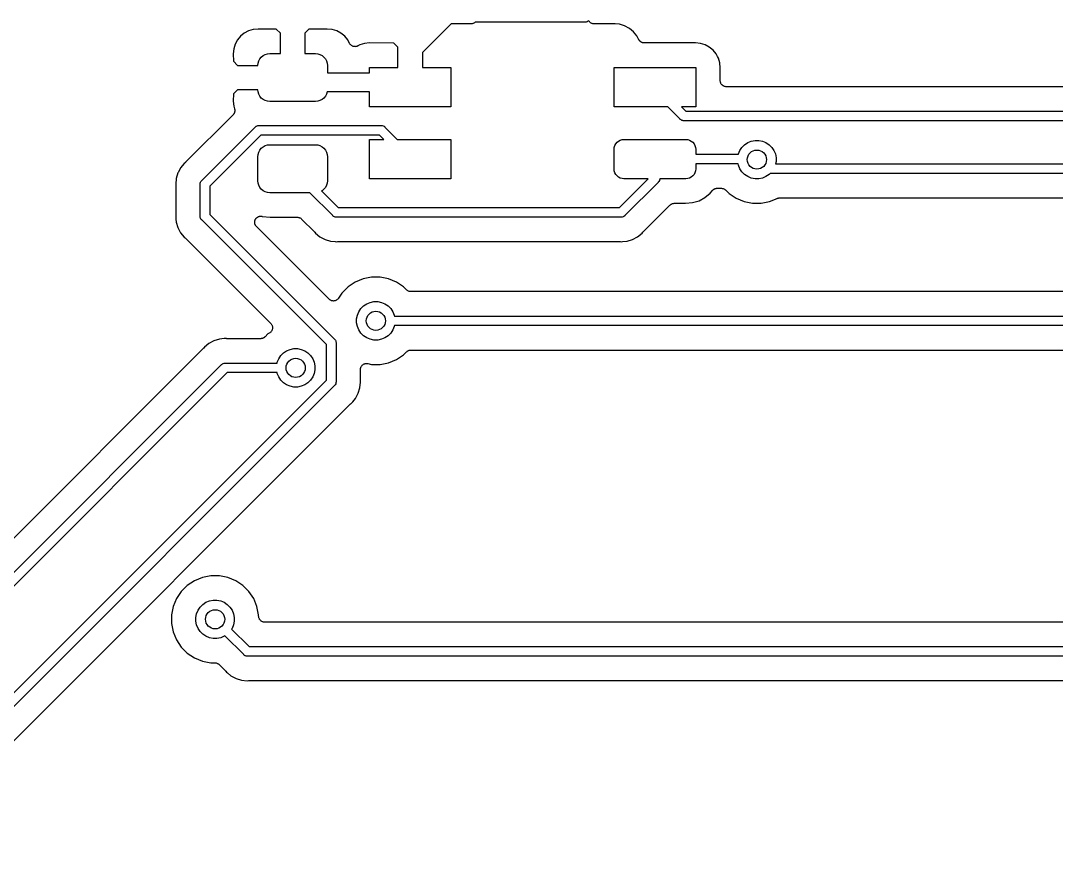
# Model space of a CAD drawing. Extents: x 2.15 to 10.02, y -5.18 to -1.32.
# Drawn here: x 6.772 to 7.622, y -3.642 to -2.942 of the extents above; entities that cross this region are included whole.
import ezdxf

# ---------------------------------------------------------------- set-up
doc = ezdxf.new("R2010")
doc.units = 0
doc.header["$MEASUREMENT"] = 0
doc.layers.add('BLACK', color=7, linetype='CONTINUOUS')

msp = doc.modelspace()

# ---------------------------------------------------------------- linework, layer by layer
at = {"layer": 'BLACK', "linetype": 'CONTINUOUS'}
for p, q in [((7.12547, -2.94447), (7.10193, -2.96801)), ((7.12625, -2.94454), (7.12547, -2.94447)), ((7.12646, -2.94454), (7.12625, -2.94454)), ((7.12667, -2.94457), (7.12646, -2.94454)), ((7.12674, -2.94457), (7.12667, -2.94457)), ((7.14184, -2.94457), (7.12674, -2.94457)), ((7.14232, -2.94452), (7.14184, -2.94457)), ((7.1428, -2.94447), (7.14232, -2.94452)), ((7.14281, -2.94447), (7.1428, -2.94447)), ((7.14328, -2.94433), (7.14281, -2.94447)), ((7.14281, -2.94447), (7.14281, -2.94447)), ((7.14374, -2.94419), (7.14328, -2.94433)), ((7.14375, -2.94419), (7.14374, -2.94419)), ((7.14374, -2.94419), (7.14374, -2.94419)), ((7.14418, -2.94396), (7.14375, -2.94419)), ((7.1446, -2.94374), (7.14418, -2.94396)), ((7.14461, -2.94373), (7.1446, -2.94373)), ((7.1446, -2.94373), (7.1446, -2.94374)), ((7.14499, -2.94342), (7.14461, -2.94373)), ((7.14536, -2.94312), (7.14499, -2.94342)), ((7.1454, -2.94307), (7.14536, -2.94311)), ((7.14536, -2.94311), (7.14536, -2.94312)), ((7.14536, -2.94312), (7.14536, -2.94312)), ((7.23548, -2.94307), (7.1454, -2.94307)), ((7.23567, -2.94309), (7.23548, -2.94307)), ((7.23586, -2.94307), (7.23567, -2.94309)), ((7.23587, -2.94307), (7.23586, -2.94307)), ((7.23644, -2.94301), (7.23587, -2.94307)), ((7.23719, -2.94278), (7.23644, -2.94301)), ((7.23787, -2.94242), (7.23719, -2.94278)), ((7.23844, -2.94195), (7.23787, -2.94242)), ((7.23862, -2.9423), (7.23844, -2.94195)), ((7.23862, -2.94231), (7.23862, -2.9423)), ((7.23863, -2.94232), (7.23862, -2.94231)), ((7.23893, -2.94269), (7.23863, -2.94232)), ((7.23923, -2.94307), (7.23893, -2.94269)), ((7.23924, -2.94307), (7.23923, -2.94307)), ((7.2396, -2.94338), (7.23924, -2.94307)), ((7.23924, -2.94307), (7.23924, -2.94307)), ((7.23998, -2.94369), (7.2396, -2.94338)), ((7.23998, -2.9437), (7.23998, -2.94369)), ((7.23999, -2.9437), (7.23998, -2.9437)), ((7.24041, -2.94393), (7.23999, -2.9437)), ((7.24083, -2.94416), (7.24041, -2.94393)), ((7.24084, -2.94416), (7.24083, -2.94416)), ((7.24085, -2.94417), (7.24084, -2.94416)), ((7.2413, -2.94431), (7.24085, -2.94417)), ((7.24176, -2.94446), (7.2413, -2.94431)), ((7.24177, -2.94446), (7.24176, -2.94446)), ((7.24178, -2.94446), (7.24177, -2.94446)), ((7.24225, -2.94451), (7.24178, -2.94446)), ((7.24273, -2.94457), (7.24225, -2.94451)), ((7.24275, -2.94457), (7.24273, -2.94457)), ((7.2428, -2.94457), (7.24275, -2.94457)), ((7.24275, -2.94457), (7.24275, -2.94457)), ((7.24275, -2.94457), (7.24275, -2.94457)), ((7.25791, -2.94457), (7.2428, -2.94457)), ((7.25812, -2.94455), (7.25791, -2.94457)), ((7.25833, -2.94455), (7.25812, -2.94455)), ((7.2584, -2.94454), (7.25833, -2.94455)), ((7.25925, -2.94446), (7.2584, -2.94454)), ((7.26011, -2.94454), (7.25925, -2.94446)), ((7.26364, -2.94489), (7.26011, -2.94454)), ((7.26785, -2.94617), (7.26364, -2.94489)), ((7.27174, -2.94825), (7.26785, -2.94617)), ((6.95272, -2.95469), (6.95022, -2.95773)), ((6.95576, -2.95219), (6.95272, -2.95469)), ((6.95924, -2.95033), (6.95576, -2.95219)), ((6.96301, -2.94919), (6.95924, -2.95033)), ((6.96716, -2.94878), (6.96301, -2.94919)), ((6.98214, -2.94888), (6.96716, -2.94878)), ((6.98547, -2.95222), (6.98214, -2.94888)), ((6.98547, -2.9689), (6.98547, -2.95222)), ((7.00881, -2.94888), (7.00547, -2.95222)), ((7.00547, -2.95222), (7.00547, -2.9689)), ((7.02379, -2.94878), (7.00881, -2.94888)), ((7.02794, -2.94919), (7.02379, -2.94878)), ((7.03171, -2.95033), (7.02794, -2.94919)), ((7.03518, -2.95219), (7.03171, -2.95033)), ((7.03823, -2.95469), (7.03518, -2.95219)), ((7.04073, -2.95773), (7.03823, -2.95469)), ((7.27514, -2.95104), (7.27174, -2.94825)), ((7.27794, -2.95445), (7.27514, -2.95104)), ((7.2796, -2.95755), (7.27794, -2.95445)), ((6.94836, -2.96121), (6.94722, -2.96498)), ((6.95022, -2.95773), (6.94836, -2.96121)), ((7.04227, -2.96062), (7.04073, -2.95773)), ((7.04253, -2.96102), (7.04227, -2.96062)), ((7.04279, -2.96141), (7.04253, -2.96102)), ((7.0428, -2.96142), (7.04279, -2.96141)), ((7.04281, -2.96144), (7.0428, -2.96142)), ((7.04314, -2.96177), (7.04281, -2.96144)), ((7.04347, -2.9621), (7.04314, -2.96177)), ((7.04349, -2.96211), (7.04347, -2.9621)), ((7.0435, -2.96213), (7.04349, -2.96211)), ((7.04389, -2.96239), (7.0435, -2.96213)), ((7.04428, -2.96265), (7.04389, -2.96239)), ((7.0443, -2.96266), (7.04428, -2.96265)), ((7.04431, -2.96267), (7.0443, -2.96266)), ((7.04475, -2.96285), (7.04431, -2.96267)), ((7.04518, -2.96304), (7.04475, -2.96285)), ((7.0452, -2.96304), (7.04518, -2.96304)), ((7.04521, -2.96305), (7.0452, -2.96304)), ((7.04567, -2.96314), (7.04521, -2.96305)), ((7.04613, -2.96324), (7.04567, -2.96314)), ((7.04615, -2.96324), (7.04613, -2.96324)), ((7.04617, -2.96324), (7.04615, -2.96324)), ((7.04664, -2.96324), (7.04617, -2.96324)), ((7.04711, -2.96325), (7.04664, -2.96324)), ((7.04713, -2.96324), (7.04711, -2.96325)), ((7.04714, -2.96324), (7.04713, -2.96324)), ((7.04761, -2.96316), (7.04714, -2.96324)), ((7.04807, -2.96307), (7.04761, -2.96316)), ((7.04809, -2.96306), (7.04807, -2.96307)), ((7.0481, -2.96306), (7.04809, -2.96306)), ((7.04854, -2.96288), (7.0481, -2.96306)), ((7.04898, -2.96271), (7.04854, -2.96288)), ((7.04901, -2.96269), (7.04898, -2.96271)), ((7.04904, -2.96268), (7.04901, -2.96269)), ((7.04901, -2.96269), (7.04901, -2.96269)), ((7.04901, -2.96269), (7.04901, -2.96269)), ((7.05077, -2.96175), (7.04904, -2.96268)), ((7.05454, -2.9606), (7.05077, -2.96175)), ((7.0587, -2.9602), (7.05454, -2.9606)), ((7.0786, -2.9603), (7.0587, -2.9602)), ((7.08193, -2.96364), (7.0786, -2.9603)), ((7.08193, -2.98031), (7.08193, -2.96364)), ((7.27972, -2.95774), (7.2796, -2.95755)), ((7.27982, -2.95793), (7.27972, -2.95774)), ((7.27999, -2.95814), (7.27982, -2.95793)), ((7.28014, -2.95836), (7.27999, -2.95814)), ((7.28029, -2.95852), (7.28014, -2.95836)), ((7.28043, -2.95869), (7.28029, -2.95852)), ((7.28064, -2.95886), (7.28043, -2.95869)), ((7.28083, -2.95905), (7.28064, -2.95886)), ((7.28101, -2.95918), (7.28083, -2.95905)), ((7.28118, -2.95932), (7.28101, -2.95918)), ((7.28141, -2.95945), (7.28118, -2.95932)), ((7.28164, -2.9596), (7.28141, -2.95945)), ((7.28184, -2.95968), (7.28164, -2.9596)), ((7.28204, -2.95979), (7.28184, -2.95968)), ((7.28229, -2.95987), (7.28204, -2.95979)), ((7.28254, -2.95997), (7.28229, -2.95987)), ((7.28275, -2.96002), (7.28254, -2.95997)), ((7.28297, -2.96008), (7.28275, -2.96002)), ((7.28323, -2.96011), (7.28297, -2.96008)), ((7.28349, -2.96017), (7.28323, -2.96011)), ((7.28371, -2.96017), (7.28349, -2.96017)), ((7.28394, -2.96019), (7.28371, -2.96017)), ((7.28401, -2.96019), (7.28394, -2.96019)), ((7.32594, -2.96019), (7.28401, -2.96019)), ((7.3301, -2.9606), (7.32594, -2.96019)), ((7.33387, -2.96175), (7.3301, -2.9606)), ((7.33735, -2.96361), (7.33387, -2.96175)), ((7.34039, -2.9661), (7.33735, -2.96361)), ((6.94722, -2.96498), (6.94681, -2.96911)), ((6.94681, -2.96911), (6.9469, -2.97523)), ((6.96768, -2.97497), (6.96859, -2.97327)), ((6.96859, -2.97327), (6.96981, -2.97178)), ((6.96981, -2.97178), (6.9713, -2.97056)), ((6.9713, -2.97056), (6.97301, -2.96965)), ((6.97301, -2.96965), (6.97485, -2.96909)), ((6.97485, -2.96909), (6.97677, -2.9689)), ((6.97677, -2.9689), (6.98547, -2.9689)), ((7.00547, -2.9689), (7.01417, -2.9689)), ((7.01417, -2.9689), (7.01609, -2.96909)), ((7.01609, -2.96909), (7.01794, -2.96965)), ((7.01794, -2.96965), (7.01964, -2.97056)), ((7.01964, -2.97056), (7.02113, -2.97178)), ((7.02113, -2.97178), (7.02236, -2.97327)), ((7.02236, -2.97327), (7.02327, -2.97497)), ((7.10193, -2.96801), (7.10193, -2.98031)), ((7.34289, -2.96915), (7.34039, -2.9661)), ((7.34402, -2.97125), (7.34289, -2.96915)), ((7.34475, -2.97262), (7.34402, -2.97125)), ((7.34402, -2.97125), (7.34402, -2.97125)), ((7.34589, -2.97639), (7.34475, -2.97262)), ((6.9469, -2.97523), (6.95025, -2.97858)), ((6.95025, -2.97858), (6.96694, -2.97858)), ((6.96694, -2.97858), (6.96712, -2.97682)), ((6.96712, -2.97682), (6.96768, -2.97497)), ((7.02327, -2.97497), (7.02383, -2.97682)), ((7.02383, -2.97682), (7.02402, -2.97874)), ((7.02402, -2.97874), (7.02402, -2.98465)), ((7.05846, -2.98465), (7.05846, -2.98031)), ((7.05846, -2.98031), (7.08193, -2.98031)), ((7.10193, -2.98031), (7.12539, -2.98031)), ((7.12539, -2.98031), (7.12539, -3.0126)), ((7.25925, -3.0126), (7.25925, -2.98031)), ((7.25925, -2.98031), (7.32618, -2.98031)), ((7.32618, -2.98031), (7.32618, -3.0126)), ((7.3463, -2.98056), (7.34589, -2.97639)), ((7.3463, -2.99114), (7.3463, -2.98056)), ((7.02402, -2.98465), (7.05846, -2.98465)), ((6.95025, -2.99858), (6.9469, -3.00193)), ((6.96694, -2.99858), (6.95025, -2.99858)), ((6.96712, -3.00035), (6.96694, -2.99858)), ((7.34635, -2.99161), (7.3463, -2.99114)), ((7.34639, -2.99208), (7.34635, -2.99161)), ((7.3464, -2.9921), (7.34639, -2.99208)), ((7.3464, -2.99211), (7.3464, -2.9921)), ((7.34653, -2.99256), (7.3464, -2.99211)), ((7.34667, -2.99302), (7.34653, -2.99256)), ((7.34667, -2.99303), (7.34667, -2.99302)), ((7.34668, -2.99305), (7.34667, -2.99303)), ((7.3469, -2.99346), (7.34668, -2.99305)), ((7.34712, -2.99388), (7.3469, -2.99346)), ((7.34713, -2.99389), (7.34712, -2.99388)), ((7.34714, -2.99391), (7.34713, -2.99389)), ((7.34743, -2.99427), (7.34714, -2.99391)), ((7.34773, -2.99464), (7.34743, -2.99427)), ((7.34774, -2.99465), (7.34773, -2.99464)), ((7.34775, -2.99467), (7.34774, -2.99465)), ((7.34812, -2.99497), (7.34775, -2.99467)), ((7.34848, -2.99527), (7.34812, -2.99497)), ((7.34849, -2.99528), (7.34848, -2.99527)), ((7.34851, -2.99529), (7.34849, -2.99528)), ((7.34892, -2.99551), (7.34851, -2.99529)), ((7.34933, -2.99574), (7.34892, -2.99551)), ((7.34935, -2.99574), (7.34933, -2.99574)), ((7.34936, -2.99575), (7.34935, -2.99574)), ((7.34981, -2.99589), (7.34936, -2.99575)), ((7.35026, -2.99603), (7.34981, -2.99589)), ((7.35028, -2.99603), (7.35026, -2.99603)), ((7.3503, -2.99604), (7.35028, -2.99603)), ((7.35076, -2.99609), (7.3503, -2.99604)), ((7.35123, -2.99614), (7.35076, -2.99609)), ((7.35127, -2.99614), (7.35123, -2.99614)), ((7.3513, -2.99614), (7.35127, -2.99614)), ((7.35127, -2.99614), (7.35127, -2.99614)), ((7.35127, -2.99614), (7.35127, -2.99614)), ((8.10079, -2.99614), (7.3513, -2.99614)), ((6.9469, -3.00193), (6.94681, -3.00806)), ((6.96768, -3.00219), (6.96712, -3.00035)), ((6.96859, -3.00389), (6.96768, -3.00219)), ((6.96981, -3.00538), (6.96859, -3.00389)), ((6.9713, -3.00661), (6.96981, -3.00538)), ((6.97301, -3.00752), (6.9713, -3.00661)), ((7.01964, -3.00661), (7.01794, -3.00752)), ((7.02113, -3.00538), (7.01964, -3.00661)), ((7.02236, -3.00389), (7.02113, -3.00538)), ((7.02327, -3.00219), (7.02236, -3.00389)), ((7.02381, -3.00039), (7.02327, -3.00219)), ((7.05846, -3.00039), (7.02381, -3.00039)), ((7.05846, -3.0126), (7.05846, -3.00039)), ((6.94681, -3.00806), (6.94722, -3.01219)), ((6.94722, -3.01219), (6.94785, -3.01426)), ((6.94785, -3.01426), (6.94787, -3.01432)), ((6.94787, -3.01432), (6.94791, -3.01454)), ((6.94791, -3.01454), (6.94797, -3.01475)), ((6.94797, -3.01475), (6.94799, -3.01502)), ((6.94799, -3.01502), (6.94804, -3.01528)), ((6.94806, -3.01572), (6.94803, -3.01599)), ((6.94804, -3.01528), (6.94804, -3.0155)), ((6.94804, -3.0155), (6.94806, -3.01572)), ((6.97485, -3.00808), (6.97301, -3.00752)), ((6.97677, -3.00827), (6.97485, -3.00808)), ((7.01417, -3.00827), (6.97677, -3.00827)), ((7.01609, -3.00808), (7.01417, -3.00827)), ((7.01794, -3.00752), (7.01609, -3.00808)), ((7.12539, -3.0126), (7.05846, -3.0126)), ((7.30329, -3.0126), (7.25925, -3.0126)), ((7.31342, -3.02273), (7.30329, -3.0126)), ((7.32618, -3.0126), (7.31443, -3.0126)), ((7.31443, -3.0126), (7.31797, -3.01614)), ((6.9466, -3.01924), (6.9077, -3.05814)), ((6.94674, -3.01907), (6.9466, -3.01924)), ((6.9469, -3.01892), (6.94674, -3.01907)), ((6.94705, -3.0187), (6.9469, -3.01892)), ((6.94722, -3.01849), (6.94705, -3.0187)), ((6.94732, -3.01829), (6.94722, -3.01849)), ((6.94745, -3.01811), (6.94732, -3.01829)), ((6.94755, -3.01786), (6.94745, -3.01811)), ((6.94768, -3.01763), (6.94755, -3.01786)), ((6.94774, -3.01742), (6.94768, -3.01763)), ((6.94783, -3.01721), (6.94774, -3.01742)), ((6.94788, -3.01695), (6.94783, -3.01721)), ((6.94796, -3.0167), (6.94788, -3.01695)), ((6.94798, -3.01648), (6.94796, -3.0167)), ((6.94803, -3.01626), (6.94798, -3.01648)), ((6.94803, -3.01599), (6.94803, -3.01626)), ((7.31354, -3.02288), (7.31342, -3.02273)), ((7.31414, -3.02337), (7.31354, -3.02288)), ((7.31483, -3.02373), (7.31414, -3.02337)), ((7.31522, -3.02385), (7.31483, -3.02373)), ((7.31557, -3.02396), (7.31522, -3.02385)), ((7.31571, -3.02397), (7.31557, -3.02396)), ((7.31615, -3.02402), (7.31571, -3.02397)), ((7.31634, -3.02404), (7.31615, -3.02402)), ((7.31615, -3.02402), (7.31615, -3.02402)), ((7.31653, -3.02402), (7.31634, -3.02404)), ((8.14739, -3.02402), (7.31653, -3.02402)), ((7.31797, -3.01614), (8.14882, -3.01614)), ((6.92098, -3.07315), (6.96488, -3.02924)), ((6.96488, -3.02924), (6.965, -3.02909)), ((6.965, -3.02909), (6.9656, -3.0286)), ((6.9656, -3.0286), (6.96599, -3.02839)), ((6.96599, -3.02839), (6.96629, -3.02823)), ((6.96629, -3.02823), (6.96703, -3.02801)), ((6.96703, -3.02801), (6.9671, -3.028)), ((6.9671, -3.028), (6.96761, -3.02795)), ((6.96761, -3.02795), (6.9678, -3.02793)), ((6.96761, -3.02795), (6.96761, -3.02795)), ((6.9678, -3.02793), (6.96799, -3.02795)), ((6.96799, -3.02795), (7.06811, -3.02795)), ((7.06811, -3.02795), (7.06831, -3.02793)), ((7.06831, -3.02793), (7.0685, -3.02795)), ((7.0685, -3.02795), (7.0685, -3.02795)), ((7.0685, -3.02795), (7.06908, -3.02801)), ((7.06908, -3.02801), (7.06982, -3.02823)), ((7.06982, -3.02823), (7.0705, -3.0286)), ((7.0705, -3.0286), (7.0711, -3.02909)), ((7.0711, -3.02909), (7.07123, -3.02924)), ((7.07123, -3.02924), (7.08136, -3.03937)), ((6.96943, -3.03583), (6.92756, -3.0777)), ((7.06668, -3.03583), (6.96943, -3.03583)), ((7.05846, -3.07165), (7.05846, -3.03937)), ((7.05846, -3.03937), (7.07022, -3.03937)), ((7.07022, -3.03937), (7.06668, -3.03583)), ((7.08136, -3.03937), (7.12539, -3.03937)), ((7.12539, -3.03937), (7.12539, -3.07165)), ((7.26162, -3.04173), (7.26284, -3.04073)), ((7.26284, -3.04073), (7.26423, -3.03998)), ((7.26423, -3.03998), (7.26575, -3.03953)), ((7.26575, -3.03953), (7.26732, -3.03937)), ((7.26732, -3.03937), (7.31811, -3.03937)), ((7.31811, -3.03937), (7.31968, -3.03953)), ((7.31968, -3.03953), (7.3212, -3.03998)), ((7.3212, -3.03998), (7.32259, -3.04073)), ((7.32259, -3.04073), (7.32382, -3.04173)), ((7.36892, -3.04195), (7.37178, -3.04076)), ((7.37178, -3.04076), (7.37483, -3.04016)), ((7.37483, -3.04016), (7.37793, -3.04016)), ((7.37793, -3.04016), (7.38097, -3.04076)), ((7.38097, -3.04076), (7.38384, -3.04195)), ((6.96712, -3.05162), (6.96768, -3.04978)), ((6.96768, -3.04978), (6.96859, -3.04808)), ((6.96859, -3.04808), (6.96981, -3.04658)), ((6.96981, -3.04658), (6.9713, -3.04536)), ((6.9713, -3.04536), (6.97301, -3.04445)), ((6.97301, -3.04445), (6.97485, -3.04389)), ((6.97485, -3.04389), (6.97677, -3.0437)), ((6.97677, -3.0437), (7.01417, -3.0437)), ((7.01417, -3.0437), (7.01609, -3.04389)), ((7.01609, -3.04389), (7.01794, -3.04445)), ((7.01794, -3.04445), (7.01964, -3.04536)), ((7.01964, -3.04536), (7.02113, -3.04658)), ((7.02113, -3.04658), (7.02236, -3.04808)), ((7.02236, -3.04808), (7.02327, -3.04978)), ((7.02327, -3.04978), (7.02383, -3.05162)), ((7.25925, -3.04744), (7.25941, -3.04587)), ((7.25925, -3.06358), (7.25925, -3.04744)), ((7.25941, -3.04587), (7.25987, -3.04435)), ((7.25987, -3.04435), (7.26061, -3.04296)), ((7.26061, -3.04296), (7.26162, -3.04173)), ((7.32382, -3.04173), (7.32482, -3.04296)), ((7.32482, -3.04296), (7.32557, -3.04435)), ((7.32557, -3.04435), (7.32603, -3.04587)), ((7.32603, -3.04587), (7.32618, -3.04744)), ((7.32618, -3.04744), (7.32618, -3.05157)), ((7.36124, -3.05131), (7.36242, -3.04845)), ((7.36242, -3.04845), (7.36415, -3.04587)), ((7.36415, -3.04587), (7.36634, -3.04367)), ((7.36634, -3.04367), (7.36892, -3.04195)), ((7.38384, -3.04195), (7.38642, -3.04367)), ((7.38642, -3.04367), (7.38861, -3.04587)), ((7.38861, -3.04587), (7.39033, -3.04845)), ((7.39033, -3.04845), (7.39152, -3.05131)), ((6.90749, -3.05832), (6.90734, -3.05847)), ((6.90765, -3.05819), (6.90749, -3.05832)), ((6.9077, -3.05814), (6.90765, -3.05819)), ((6.96693, -3.05354), (6.96712, -3.05162)), ((6.96693, -3.07323), (6.96693, -3.05354)), ((7.02383, -3.05162), (7.02402, -3.05354)), ((7.02402, -3.05354), (7.02402, -3.07323)), ((7.32618, -3.05157), (7.36118, -3.05157)), ((7.36118, -3.05157), (7.36124, -3.05131)), ((7.39152, -3.05131), (7.39213, -3.05435)), ((7.39213, -3.05746), (7.39173, -3.05945)), ((7.39213, -3.05435), (7.39213, -3.05746)), ((6.90181, -3.0661), (6.9014, -3.06686)), ((6.90362, -3.06271), (6.90181, -3.0661)), ((6.90181, -3.0661), (6.90181, -3.0661)), ((6.90661, -3.05906), (6.90362, -3.06271)), ((6.90734, -3.05847), (6.90661, -3.05906)), ((7.25941, -3.06516), (7.25925, -3.06358)), ((7.25987, -3.06667), (7.25941, -3.06516)), ((7.26061, -3.06807), (7.25987, -3.06667)), ((7.32557, -3.06667), (7.32482, -3.06807)), ((7.32603, -3.06516), (7.32557, -3.06667)), ((7.32618, -3.06358), (7.32603, -3.06516)), ((7.36103, -3.05945), (7.32618, -3.05945)), ((7.32618, -3.05945), (7.32618, -3.06358)), ((7.36124, -3.0605), (7.36103, -3.05945)), ((7.36242, -3.06337), (7.36124, -3.0605)), ((7.36415, -3.06594), (7.36242, -3.06337)), ((7.36634, -3.06814), (7.36415, -3.06594)), ((7.39173, -3.05945), (8.10079, -3.05945)), ((6.90003, -3.07138), (6.89957, -3.07607)), ((6.9014, -3.06686), (6.90003, -3.07138)), ((6.91967, -3.07607), (6.91974, -3.0753)), ((6.91974, -3.0753), (6.91997, -3.07456)), ((6.91997, -3.07456), (6.92033, -3.07387)), ((6.92033, -3.07387), (6.92056, -3.0736)), ((6.92056, -3.0736), (6.92083, -3.07327)), ((6.92083, -3.07327), (6.92098, -3.07315)), ((6.96712, -3.07515), (6.96693, -3.07323)), ((6.96768, -3.07699), (6.96712, -3.07515)), ((7.02383, -3.07515), (7.02327, -3.07699)), ((7.02402, -3.07323), (7.02383, -3.07515)), ((7.12539, -3.07165), (7.05846, -3.07165)), ((7.26162, -3.06929), (7.26061, -3.06807)), ((7.26284, -3.07029), (7.26162, -3.06929)), ((7.26423, -3.07104), (7.26284, -3.07029)), ((7.26353, -3.09528), (7.28715, -3.07165)), ((7.26575, -3.0715), (7.26423, -3.07104)), ((7.26732, -3.07165), (7.26575, -3.0715)), ((7.28715, -3.07165), (7.26732, -3.07165)), ((7.29536, -3.07457), (7.26808, -3.10186)), ((7.29551, -3.07445), (7.29536, -3.07457)), ((7.29601, -3.07385), (7.29551, -3.07445)), ((7.29637, -3.07317), (7.29601, -3.07385)), ((7.29642, -3.073), (7.29637, -3.07317)), ((7.2966, -3.07243), (7.29642, -3.073)), ((7.29663, -3.07211), (7.2966, -3.07243)), ((7.29665, -3.07185), (7.29663, -3.07211)), ((7.29667, -3.07165), (7.29665, -3.07185)), ((7.29665, -3.07185), (7.29665, -3.07185)), ((7.31811, -3.07165), (7.29667, -3.07165)), ((7.31968, -3.0715), (7.31811, -3.07165)), ((7.3212, -3.07104), (7.31968, -3.0715)), ((7.32259, -3.07029), (7.3212, -3.07104)), ((7.32382, -3.06929), (7.32259, -3.07029)), ((7.32482, -3.06807), (7.32382, -3.06929)), ((7.36892, -3.06986), (7.36634, -3.06814)), ((7.37178, -3.07105), (7.36892, -3.06986)), ((7.37483, -3.07165), (7.37178, -3.07105)), ((7.37793, -3.07165), (7.37483, -3.07165)), ((7.38097, -3.07105), (7.37793, -3.07165)), ((7.38384, -3.06986), (7.38097, -3.07105)), ((7.38642, -3.06814), (7.38384, -3.06986)), ((7.38723, -3.06732), (7.38642, -3.06814)), ((8.10079, -3.06732), (7.38723, -3.06732)), ((6.89957, -3.07607), (6.89966, -3.077)), ((6.89966, -3.077), (6.89967, -3.07707)), ((6.89967, -3.07707), (6.89966, -3.07728)), ((6.89966, -3.07728), (6.89969, -3.07749)), ((6.89969, -3.07749), (6.89969, -3.1011)), ((6.91969, -3.07626), (6.91967, -3.07607)), ((6.91969, -3.10233), (6.91969, -3.07626)), ((6.92756, -3.0777), (6.92756, -3.10089)), ((6.96859, -3.0787), (6.96768, -3.07699)), ((6.96981, -3.08019), (6.96859, -3.0787)), ((6.9713, -3.08141), (6.96981, -3.08019)), ((6.97301, -3.08232), (6.9713, -3.08141)), ((6.97485, -3.08288), (6.97301, -3.08232)), ((6.97677, -3.08307), (6.97485, -3.08288)), ((7.00959, -3.08307), (6.97677, -3.08307)), ((7.02838, -3.10186), (7.00959, -3.08307)), ((7.01964, -3.08141), (7.01927, -3.08161)), ((7.01927, -3.08161), (7.03293, -3.09528)), ((7.02113, -3.08019), (7.01964, -3.08141)), ((7.02236, -3.0787), (7.02113, -3.08019)), ((7.02327, -3.07699), (7.02236, -3.0787)), ((7.33376, -3.087), (7.33803, -3.0835)), ((7.33803, -3.0835), (7.33985, -3.08128)), ((7.33985, -3.08128), (7.3399, -3.08122)), ((7.3399, -3.08122), (7.34005, -3.08107)), ((7.34005, -3.08107), (7.34019, -3.0809)), ((7.34019, -3.0809), (7.3404, -3.08073)), ((7.3404, -3.08073), (7.3406, -3.08054)), ((7.3406, -3.08054), (7.34078, -3.08042)), ((7.34078, -3.08042), (7.34095, -3.08028)), ((7.34095, -3.08028), (7.34119, -3.08016)), ((7.34119, -3.08016), (7.34141, -3.08001)), ((7.34141, -3.08001), (7.34162, -3.07993)), ((7.34162, -3.07993), (7.34181, -3.07983)), ((7.34181, -3.07983), (7.34207, -3.07975)), ((7.34207, -3.07975), (7.34232, -3.07965)), ((7.34232, -3.07965), (7.34254, -3.07961)), ((7.34254, -3.07961), (7.34275, -3.07954)), ((7.34275, -3.07954), (7.34301, -3.07952)), ((7.34301, -3.07952), (7.34328, -3.07947)), ((7.34328, -3.07947), (7.3435, -3.07947)), ((7.3435, -3.07947), (7.34372, -3.07945)), ((7.34372, -3.07945), (7.34729, -3.07945)), ((7.34729, -3.07945), (7.34731, -3.07945)), ((7.34731, -3.07945), (7.34731, -3.07945)), ((7.34731, -3.07945), (7.34731, -3.07945)), ((7.34731, -3.07945), (7.34736, -3.07945)), ((7.34736, -3.07945), (7.34782, -3.0795)), ((7.34782, -3.0795), (7.34828, -3.07955)), ((7.34828, -3.07955), (7.34831, -3.07956)), ((7.34831, -3.07956), (7.34833, -3.07956)), ((7.34833, -3.07956), (7.34878, -3.0797)), ((7.34878, -3.0797), (7.34922, -3.07983)), ((7.34922, -3.07983), (7.34924, -3.07985)), ((7.34924, -3.07985), (7.34926, -3.07985)), ((7.34926, -3.07985), (7.34967, -3.08008)), ((7.34967, -3.08008), (7.35008, -3.08029)), ((7.35008, -3.08029), (7.3501, -3.08031)), ((7.3501, -3.08031), (7.35012, -3.08032)), ((7.35012, -3.08032), (7.35047, -3.08062)), ((7.35047, -3.08062), (7.35083, -3.08091)), ((7.35083, -3.08091), (7.35359, -3.08367)), ((7.35359, -3.08367), (7.35944, -3.08758)), ((7.30621, -3.09237), (7.30661, -3.09215)), ((7.30661, -3.09215), (7.30664, -3.09214)), ((7.30664, -3.09214), (7.30666, -3.09213)), ((7.30666, -3.09213), (7.30711, -3.092)), ((7.30711, -3.092), (7.30755, -3.09187)), ((7.30755, -3.09187), (7.30757, -3.09187)), ((7.30757, -3.09187), (7.3076, -3.09186)), ((7.3076, -3.09186), (7.30806, -3.09182)), ((7.30806, -3.09182), (7.30852, -3.09177)), ((7.30852, -3.09177), (7.31786, -3.09177)), ((7.31786, -3.09177), (7.32361, -3.09121)), ((7.32361, -3.09121), (7.32889, -3.08961)), ((7.32889, -3.08961), (7.33376, -3.087)), ((7.35944, -3.08758), (7.36595, -3.09028)), ((7.36595, -3.09028), (7.37286, -3.09165)), ((7.37286, -3.09165), (7.3799, -3.09165)), ((7.3799, -3.09165), (7.38681, -3.09028)), ((7.38681, -3.09028), (7.39303, -3.0877)), ((7.39303, -3.0877), (7.39309, -3.08768)), ((7.39303, -3.0877), (7.39303, -3.0877)), ((7.39303, -3.0877), (7.39303, -3.0877)), ((7.39303, -3.0877), (7.39303, -3.0877)), ((7.39309, -3.08768), (7.39353, -3.08755)), ((7.39353, -3.08755), (7.39397, -3.08742)), ((7.39397, -3.08742), (7.394, -3.08742)), ((7.394, -3.08742), (7.39403, -3.08741)), ((7.39403, -3.08741), (7.39449, -3.08737)), ((7.39449, -3.08737), (7.39494, -3.08732)), ((7.39494, -3.08732), (8.08138, -3.08732)), ((7.03293, -3.09528), (7.26353, -3.09528)), ((7.28309, -3.11513), (7.30498, -3.09324)), ((7.30498, -3.09324), (7.30499, -3.09323)), ((7.30499, -3.09323), (7.305, -3.09323)), ((7.305, -3.09323), (7.30503, -3.09319)), ((7.305, -3.09323), (7.305, -3.09323)), ((7.30503, -3.09319), (7.30539, -3.0929)), ((7.30539, -3.0929), (7.30575, -3.09261)), ((7.30575, -3.09261), (7.30577, -3.0926)), ((7.30577, -3.0926), (7.3058, -3.09258)), ((7.3058, -3.09258), (7.30621, -3.09237)), ((6.89966, -3.10159), (6.89957, -3.10252)), ((6.89957, -3.10252), (6.8998, -3.10482)), ((6.89968, -3.10117), (6.89966, -3.10138)), ((6.89966, -3.10138), (6.89966, -3.10159)), ((6.89969, -3.1011), (6.89968, -3.10117)), ((6.8998, -3.10482), (6.8998, -3.10482)), ((6.8998, -3.10482), (6.90003, -3.10721)), ((6.90003, -3.10721), (6.9014, -3.11172)), ((6.91967, -3.10252), (6.91969, -3.10233)), ((6.91969, -3.10271), (6.91967, -3.10252)), ((6.91973, -3.10321), (6.91969, -3.10271)), ((6.91969, -3.10271), (6.91969, -3.10271)), ((6.91974, -3.10329), (6.91973, -3.10321)), ((6.91977, -3.10339), (6.91974, -3.10329)), ((6.91997, -3.10403), (6.91977, -3.10339)), ((6.92033, -3.10472), (6.91997, -3.10403)), ((6.92083, -3.10532), (6.92033, -3.10472)), ((6.92098, -3.10544), (6.92083, -3.10532)), ((7.02323, -3.20769), (6.92098, -3.10544)), ((6.92756, -3.10089), (7.02981, -3.20314)), ((6.96437, -3.10729), (6.9644, -3.10705)), ((6.96439, -3.10754), (6.96437, -3.10729)), ((6.96439, -3.10779), (6.96439, -3.10754)), ((6.96443, -3.10802), (6.96439, -3.10779)), ((6.9644, -3.10681), (6.96445, -3.10657)), ((6.9644, -3.10705), (6.9644, -3.10681)), ((6.96445, -3.10826), (6.96443, -3.10802)), ((6.96445, -3.10657), (6.96447, -3.10632)), ((6.96452, -3.1085), (6.96445, -3.10826)), ((6.96447, -3.10632), (6.96455, -3.10609)), ((6.96457, -3.10875), (6.96452, -3.1085)), ((6.96455, -3.10609), (6.96459, -3.10586)), ((6.96466, -3.10897), (6.96457, -3.10875)), ((6.96459, -3.10586), (6.96469, -3.10563)), ((6.96473, -3.1092), (6.96466, -3.10897)), ((6.96469, -3.10563), (6.96477, -3.10539)), ((6.96484, -3.10942), (6.96473, -3.1092)), ((6.96477, -3.10539), (6.96488, -3.10518)), ((6.96488, -3.10518), (6.96497, -3.10496)), ((6.96497, -3.10496), (6.96511, -3.10475)), ((6.96511, -3.10475), (6.96523, -3.10453)), ((6.96523, -3.10453), (6.96539, -3.10435)), ((6.96539, -3.10435), (6.96552, -3.10415)), ((6.96552, -3.10415), (6.9657, -3.10398)), ((6.9657, -3.10398), (6.96586, -3.10378)), ((6.96586, -3.10378), (6.96604, -3.10363)), ((6.96604, -3.10363), (6.96621, -3.10346)), ((6.96621, -3.10346), (6.96642, -3.10333)), ((6.96642, -3.10333), (6.96662, -3.10317)), ((6.96662, -3.10317), (6.96683, -3.10306)), ((6.96683, -3.10306), (6.96703, -3.10293)), ((6.96703, -3.10293), (6.96726, -3.10283)), ((6.96726, -3.10283), (6.96748, -3.10271)), ((6.96748, -3.10271), (6.96771, -3.10265)), ((6.96771, -3.10265), (6.96793, -3.10256)), ((6.96793, -3.10256), (6.96818, -3.10251)), ((6.96818, -3.10251), (6.96842, -3.10244)), ((6.96842, -3.10244), (6.96865, -3.10241)), ((6.96865, -3.10241), (6.96889, -3.10237)), ((6.96889, -3.10237), (6.96914, -3.10237)), ((6.96914, -3.10237), (6.96939, -3.10234)), ((6.96939, -3.10234), (6.96962, -3.10237)), ((6.96962, -3.10237), (6.96986, -3.10237)), ((6.96986, -3.10237), (6.97011, -3.10242)), ((6.97011, -3.10242), (6.97036, -3.10244)), ((6.97036, -3.10244), (6.97059, -3.10251)), ((6.97059, -3.10251), (6.97082, -3.10256)), ((6.97082, -3.10256), (6.97093, -3.10259)), ((6.97093, -3.10259), (6.97702, -3.10319)), ((6.97702, -3.10319), (6.99936, -3.10319)), ((6.99936, -3.10319), (6.99937, -3.10319)), ((6.99937, -3.10319), (6.99937, -3.10319)), ((6.99937, -3.10319), (6.99937, -3.10319)), ((6.99937, -3.10319), (6.99943, -3.10319)), ((6.99943, -3.10319), (6.99988, -3.10324)), ((6.99988, -3.10324), (7.00034, -3.10329)), ((7.00034, -3.10329), (7.00037, -3.1033)), ((7.00037, -3.1033), (7.00039, -3.1033)), ((7.00039, -3.1033), (7.00084, -3.10344)), ((7.00084, -3.10344), (7.00128, -3.10358)), ((7.00128, -3.10358), (7.0013, -3.10359)), ((7.0013, -3.10359), (7.00133, -3.1036)), ((7.00133, -3.1036), (7.00173, -3.10382)), ((7.00173, -3.10382), (7.00214, -3.10404)), ((7.00214, -3.10404), (7.00216, -3.10405)), ((7.00216, -3.10405), (7.00218, -3.10407)), ((7.00218, -3.10407), (7.00253, -3.10436)), ((7.00253, -3.10436), (7.00289, -3.10466)), ((7.00289, -3.10466), (7.01337, -3.11513)), ((7.0285, -3.10201), (7.02838, -3.10186)), ((7.02865, -3.10213), (7.0285, -3.10201)), ((7.02879, -3.10225), (7.02865, -3.10213)), ((7.02865, -3.10213), (7.02865, -3.10213)), ((7.0291, -3.1025), (7.02879, -3.10225)), ((7.02979, -3.10287), (7.0291, -3.1025)), ((7.03053, -3.10309), (7.02979, -3.10287)), ((7.03111, -3.10315), (7.03053, -3.10309)), ((7.0313, -3.10317), (7.03111, -3.10315)), ((7.03111, -3.10315), (7.03111, -3.10315)), ((7.03149, -3.10315), (7.0313, -3.10317)), ((7.26496, -3.10315), (7.03149, -3.10315)), ((7.26516, -3.10317), (7.26496, -3.10315)), ((7.26535, -3.10315), (7.26516, -3.10317)), ((7.26593, -3.10309), (7.26535, -3.10315)), ((7.26535, -3.10315), (7.26535, -3.10315)), ((7.26667, -3.10287), (7.26593, -3.10309)), ((7.26735, -3.1025), (7.26667, -3.10287)), ((7.26795, -3.10201), (7.26735, -3.1025)), ((7.26808, -3.10186), (7.26795, -3.10201)), ((6.9014, -3.11172), (6.90362, -3.11588)), ((6.90362, -3.11588), (6.90661, -3.11953)), ((6.96494, -3.10965), (6.96484, -3.10942)), ((6.96507, -3.10985), (6.96494, -3.10965)), ((6.96518, -3.11007), (6.96507, -3.10985)), ((6.96533, -3.11026), (6.96518, -3.11007)), ((6.96547, -3.11047), (6.96533, -3.11026)), ((6.96564, -3.11064), (6.96547, -3.11047)), ((6.96578, -3.11083), (6.96564, -3.11064)), ((6.96583, -3.11088), (6.96578, -3.11083)), ((7.02543, -3.17048), (6.96583, -3.11088)), ((7.01337, -3.11513), (7.01342, -3.11518)), ((7.01342, -3.11518), (7.01355, -3.11535)), ((7.01355, -3.11535), (7.0137, -3.1155)), ((7.0137, -3.1155), (7.01429, -3.11622)), ((7.01429, -3.11622), (7.01794, -3.11921)), ((7.27852, -3.11921), (7.28216, -3.11622)), ((7.28216, -3.11622), (7.28276, -3.1155)), ((7.28276, -3.1155), (7.2828, -3.11544)), ((7.2828, -3.11544), (7.28295, -3.1153)), ((7.28295, -3.1153), (7.28309, -3.11513)), ((6.90661, -3.11953), (6.90734, -3.12012)), ((6.90734, -3.12012), (6.90739, -3.12017)), ((6.90739, -3.12017), (6.90754, -3.12032)), ((6.90754, -3.12032), (6.9077, -3.12045)), ((6.9077, -3.12045), (6.97754, -3.19029)), ((7.01794, -3.11921), (7.0221, -3.12143)), ((7.0221, -3.12143), (7.02661, -3.1228)), ((7.02661, -3.1228), (7.03037, -3.12317)), ((7.03037, -3.12317), (7.03037, -3.12317)), ((7.03037, -3.12317), (7.0313, -3.12327)), ((7.0313, -3.12327), (7.03223, -3.12317)), ((7.03223, -3.12317), (7.0323, -3.12317)), ((7.0323, -3.12317), (7.03251, -3.12317)), ((7.03251, -3.12317), (7.03272, -3.12315)), ((7.03272, -3.12315), (7.26374, -3.12315)), ((7.26374, -3.12315), (7.26381, -3.12315)), ((7.26381, -3.12315), (7.26402, -3.12317)), ((7.26402, -3.12317), (7.26423, -3.12317)), ((7.26423, -3.12317), (7.26516, -3.12327)), ((7.26516, -3.12327), (7.26609, -3.12317)), ((7.26609, -3.12317), (7.26985, -3.1228)), ((7.26609, -3.12317), (7.26609, -3.12317)), ((7.26985, -3.1228), (7.27436, -3.12143)), ((7.27436, -3.12143), (7.27852, -3.11921)), ((7.04685, -3.15651), (7.04099, -3.16042)), ((7.05335, -3.15381), (7.04685, -3.15651)), ((7.06026, -3.15244), (7.05335, -3.15381)), ((7.0673, -3.15244), (7.06026, -3.15244)), ((7.07421, -3.15381), (7.0673, -3.15244)), ((7.08071, -3.15651), (7.07421, -3.15381)), ((7.08657, -3.16042), (7.08071, -3.15651)), ((7.03601, -3.1654), (7.03313, -3.16972)), ((7.04099, -3.16042), (7.03601, -3.1654)), ((7.08893, -3.16279), (7.08657, -3.16042)), ((7.08929, -3.16308), (7.08893, -3.16279)), ((7.08964, -3.16338), (7.08929, -3.16308)), ((7.08967, -3.16339), (7.08964, -3.16338)), ((7.08969, -3.16341), (7.08967, -3.16339)), ((7.09009, -3.16363), (7.08969, -3.16341)), ((7.0905, -3.16385), (7.09009, -3.16363)), ((7.09052, -3.16386), (7.0905, -3.16385)), ((7.09055, -3.16387), (7.09052, -3.16386)), ((7.09099, -3.164), (7.09055, -3.16387)), ((7.09143, -3.16414), (7.09099, -3.164)), ((7.09146, -3.16415), (7.09143, -3.16414)), ((7.09148, -3.16415), (7.09146, -3.16415)), ((7.09194, -3.1642), (7.09148, -3.16415)), ((7.0924, -3.16425), (7.09194, -3.1642)), ((7.09245, -3.16425), (7.0924, -3.16425)), ((7.09247, -3.16425), (7.09245, -3.16425)), ((7.09245, -3.16425), (7.09245, -3.16425)), ((7.09245, -3.16425), (7.09245, -3.16425)), ((8.49818, -3.16425), (7.09247, -3.16425)), ((7.0258, -3.17078), (7.02543, -3.17048)), ((7.02616, -3.17108), (7.0258, -3.17078)), ((7.02618, -3.17109), (7.02616, -3.17108)), ((7.02619, -3.1711), (7.02618, -3.17109)), ((7.0266, -3.17132), (7.02619, -3.1711)), ((7.02702, -3.17155), (7.0266, -3.17132)), ((7.02703, -3.17155), (7.02702, -3.17155)), ((7.02705, -3.17156), (7.02703, -3.17155)), ((7.0275, -3.1717), (7.02705, -3.17156)), ((7.02795, -3.17184), (7.0275, -3.1717)), ((7.02797, -3.17184), (7.02795, -3.17184)), ((7.02798, -3.17184), (7.02797, -3.17184)), ((7.02845, -3.17189), (7.02798, -3.17184)), ((7.02892, -3.17194), (7.02845, -3.17189)), ((7.02894, -3.17194), (7.02892, -3.17194)), ((7.02895, -3.17194), (7.02894, -3.17194)), ((7.02942, -3.1719), (7.02895, -3.17194)), ((7.02989, -3.17186), (7.02942, -3.1719)), ((7.02991, -3.17185), (7.02989, -3.17186)), ((7.02992, -3.17185), (7.02991, -3.17185)), ((7.03037, -3.17172), (7.02992, -3.17185)), ((7.03083, -3.17158), (7.03037, -3.17172)), ((7.03084, -3.17158), (7.03083, -3.17158)), ((7.03086, -3.17157), (7.03084, -3.17158)), ((7.03128, -3.17135), (7.03086, -3.17157)), ((7.0317, -3.17113), (7.03128, -3.17135)), ((7.03171, -3.17112), (7.0317, -3.17113)), ((7.03172, -3.17112), (7.03171, -3.17112)), ((7.03209, -3.17082), (7.03172, -3.17112)), ((7.03246, -3.17052), (7.03209, -3.17082)), ((7.03247, -3.17051), (7.03246, -3.17052)), ((7.03248, -3.1705), (7.03247, -3.17051)), ((7.03278, -3.17014), (7.03248, -3.1705)), ((7.03309, -3.16978), (7.03278, -3.17014)), ((7.0331, -3.16975), (7.03309, -3.16978)), ((7.03313, -3.16972), (7.0331, -3.16975)), ((7.0331, -3.16975), (7.0331, -3.16975)), ((7.0331, -3.16975), (7.0331, -3.16975)), ((7.05155, -3.17815), (7.05374, -3.17596)), ((7.05374, -3.17596), (7.05632, -3.17423)), ((7.05632, -3.17423), (7.05919, -3.17305)), ((7.05919, -3.17305), (7.06223, -3.17244)), ((7.06223, -3.17244), (7.06533, -3.17244)), ((7.06533, -3.17244), (7.06837, -3.17305)), ((7.06837, -3.17305), (7.07124, -3.17423)), ((7.07124, -3.17423), (7.07382, -3.17596)), ((7.07382, -3.17596), (7.07601, -3.17815)), ((7.04803, -3.18664), (7.04864, -3.1836)), ((7.04864, -3.1836), (7.04982, -3.18073)), ((7.04982, -3.18073), (7.05155, -3.17815)), ((7.07601, -3.17815), (7.07774, -3.18073)), ((7.07774, -3.18073), (7.07892, -3.1836)), ((7.07892, -3.1836), (7.07905, -3.18425)), ((7.07905, -3.18425), (8.49941, -3.18425)), ((6.97754, -3.19029), (6.97756, -3.19031)), ((6.97756, -3.19031), (6.97756, -3.19031)), ((6.97756, -3.19031), (6.97756, -3.19031)), ((6.97756, -3.19031), (6.97759, -3.19034)), ((6.97759, -3.19034), (6.97788, -3.19071)), ((6.97788, -3.19071), (6.97818, -3.19107)), ((6.97818, -3.19107), (6.97818, -3.19109)), ((6.97818, -3.19109), (6.97819, -3.1911)), ((6.97819, -3.1911), (6.97841, -3.19151)), ((6.97841, -3.19151), (6.97863, -3.19194)), ((6.97863, -3.19194), (6.97864, -3.19195)), ((6.97864, -3.19195), (6.97864, -3.19196)), ((6.97864, -3.19196), (6.97877, -3.19242)), ((6.97877, -3.19242), (6.97891, -3.19287)), ((6.97891, -3.19287), (6.97891, -3.19289)), ((6.97891, -3.19289), (6.97892, -3.1929)), ((6.97892, -3.1929), (6.97896, -3.19337)), ((6.979, -3.19387), (6.97895, -3.19434)), ((6.97896, -3.19337), (6.979, -3.19384)), ((6.979, -3.19384), (6.979, -3.19386)), ((6.979, -3.19386), (6.979, -3.19387)), ((7.04803, -3.18974), (7.04803, -3.18664)), ((7.04864, -3.19278), (7.04803, -3.18974)), ((7.04982, -3.19565), (7.04864, -3.19278)), ((7.07892, -3.19278), (7.07774, -3.19565)), ((7.07905, -3.19213), (7.07892, -3.19278)), ((8.49798, -3.19213), (7.07905, -3.19213)), ((6.94016, -3.20272), (6.93923, -3.20281)), ((6.94109, -3.20281), (6.94016, -3.20272)), ((6.97026, -3.20275), (6.9698, -3.20279)), ((6.97029, -3.20274), (6.97026, -3.20275)), ((6.97031, -3.20274), (6.97029, -3.20274)), ((6.97075, -3.20261), (6.97031, -3.20274)), ((6.9712, -3.20248), (6.97075, -3.20261)), ((6.97122, -3.20246), (6.9712, -3.20248)), ((6.97125, -3.20246), (6.97122, -3.20246)), ((6.97166, -3.20224), (6.97125, -3.20246)), ((6.97207, -3.20203), (6.97166, -3.20224)), ((6.97209, -3.20201), (6.97207, -3.20203)), ((6.97211, -3.202), (6.97209, -3.20201)), ((6.97247, -3.20171), (6.97211, -3.202)), ((6.97283, -3.20142), (6.97247, -3.20171)), ((6.97286, -3.20138), (6.97283, -3.20142)), ((6.97287, -3.20138), (6.97286, -3.20138)), ((6.97288, -3.20137), (6.97287, -3.20138)), ((6.97287, -3.20138), (6.97287, -3.20138)), ((6.97524, -3.199), (6.97288, -3.20137)), ((6.97678, -3.19798), (6.97524, -3.199)), ((6.97714, -3.19768), (6.97678, -3.19798)), ((6.97751, -3.19738), (6.97714, -3.19768)), ((6.97752, -3.19737), (6.97751, -3.19738)), ((6.97753, -3.19736), (6.97752, -3.19737)), ((6.97783, -3.19699), (6.97753, -3.19736)), ((6.97814, -3.19663), (6.97783, -3.19699)), ((6.97815, -3.19661), (6.97814, -3.19662)), ((6.97814, -3.19662), (6.97814, -3.19663)), ((6.97838, -3.19618), (6.97815, -3.19661)), ((6.9786, -3.19577), (6.97838, -3.19618)), ((6.97861, -3.19576), (6.9786, -3.19577)), ((6.97862, -3.19575), (6.97861, -3.19576)), ((6.97875, -3.19529), (6.97862, -3.19575)), ((6.9789, -3.19484), (6.97875, -3.19529)), ((6.97895, -3.19434), (6.9789, -3.19481)), ((6.9789, -3.19481), (6.9789, -3.19483)), ((6.9789, -3.19483), (6.9789, -3.19484)), ((7.05155, -3.19823), (7.04982, -3.19565)), ((7.05374, -3.20042), (7.05155, -3.19823)), ((7.05632, -3.20214), (7.05374, -3.20042)), ((7.05919, -3.20333), (7.05632, -3.20214)), ((7.07124, -3.20214), (7.06837, -3.20333)), ((7.07382, -3.20042), (7.07124, -3.20214)), ((7.07601, -3.19823), (7.07382, -3.20042)), ((7.07774, -3.19565), (7.07601, -3.19823)), ((6.92223, -3.21085), (6.5758, -3.55728)), ((6.92236, -3.21069), (6.92223, -3.21085)), ((6.92251, -3.21054), (6.92236, -3.21069)), ((6.92256, -3.21049), (6.92251, -3.21054)), ((6.92315, -3.20976), (6.92256, -3.21049)), ((6.92679, -3.20677), (6.92315, -3.20976)), ((6.93095, -3.20455), (6.92679, -3.20677)), ((6.93547, -3.20318), (6.93095, -3.20455)), ((6.93923, -3.20281), (6.93547, -3.20318)), ((6.93923, -3.20281), (6.93923, -3.20281)), ((6.93923, -3.20281), (6.93923, -3.20281)), ((6.9413, -3.20281), (6.94109, -3.20281)), ((6.94151, -3.20283), (6.9413, -3.20281)), ((6.94158, -3.20283), (6.94151, -3.20283)), ((6.96934, -3.20283), (6.94158, -3.20283)), ((6.9698, -3.20279), (6.96934, -3.20283)), ((6.99344, -3.21163), (6.99648, -3.21102)), ((6.99648, -3.21102), (6.99958, -3.21102)), ((6.99958, -3.21102), (7.00263, -3.21163)), ((7.02323, -3.23679), (7.02323, -3.20769)), ((7.02981, -3.20314), (7.02996, -3.20327)), ((7.02996, -3.20327), (7.03045, -3.20387)), ((7.03045, -3.20387), (7.03056, -3.20406)), ((7.03056, -3.20406), (7.03082, -3.20455)), ((7.03082, -3.20455), (7.03105, -3.20529)), ((7.03105, -3.20529), (7.03105, -3.20533)), ((7.03105, -3.20533), (7.0311, -3.20587)), ((7.0311, -3.20587), (7.0311, -3.20587)), ((7.0311, -3.20587), (7.03112, -3.20606)), ((7.03112, -3.20606), (7.0311, -3.20626)), ((7.0311, -3.20626), (7.0311, -3.23823)), ((7.06223, -3.20394), (7.05919, -3.20333)), ((7.06533, -3.20394), (7.06223, -3.20394)), ((7.06837, -3.20333), (7.06533, -3.20394)), ((6.98289, -3.22218), (6.98408, -3.21931)), ((6.98408, -3.21931), (6.9858, -3.21673)), ((6.9858, -3.21673), (6.98799, -3.21454)), ((6.98799, -3.21454), (6.99057, -3.21282)), ((6.99057, -3.21282), (6.99344, -3.21163)), ((7.00263, -3.21163), (7.00549, -3.21282)), ((7.00549, -3.21282), (7.00807, -3.21454)), ((7.00807, -3.21454), (7.01026, -3.21673)), ((7.01026, -3.21673), (7.01199, -3.21931)), ((7.01199, -3.21931), (7.01317, -3.22218)), ((7.08071, -3.21987), (7.08657, -3.21596)), ((7.08657, -3.21596), (7.08893, -3.21359)), ((7.08893, -3.21359), (7.08895, -3.21358)), ((7.08895, -3.21358), (7.08898, -3.21354)), ((7.08895, -3.21358), (7.08895, -3.21358)), ((7.08895, -3.21358), (7.08895, -3.21358)), ((7.08898, -3.21354), (7.08935, -3.21325)), ((7.08935, -3.21325), (7.0897, -3.21296)), ((7.0897, -3.21296), (7.08973, -3.21295)), ((7.08973, -3.21295), (7.08975, -3.21293)), ((7.08975, -3.21293), (7.09016, -3.21272)), ((7.09016, -3.21272), (7.09056, -3.2125)), ((7.09056, -3.2125), (7.09059, -3.2125)), ((7.09059, -3.2125), (7.09061, -3.21248)), ((7.09061, -3.21248), (7.09106, -3.21235)), ((7.09106, -3.21235), (7.0915, -3.21222)), ((7.0915, -3.21222), (7.09152, -3.21222)), ((7.09152, -3.21222), (7.09155, -3.21221)), ((7.09155, -3.21221), (7.09201, -3.21217)), ((7.09201, -3.21217), (7.09247, -3.21213)), ((7.09247, -3.21213), (8.48762, -3.21213)), ((6.58262, -3.57874), (6.93724, -3.22412)), ((6.93724, -3.22412), (6.93736, -3.22397)), ((6.93736, -3.22397), (6.93751, -3.22385)), ((6.93751, -3.22385), (6.93767, -3.22372)), ((6.93751, -3.22385), (6.93751, -3.22385)), ((6.93767, -3.22372), (6.93796, -3.22348)), ((6.93796, -3.22348), (6.93864, -3.22312)), ((6.93864, -3.22312), (6.93939, -3.22289)), ((6.93939, -3.22289), (6.93996, -3.22283)), ((6.93996, -3.22283), (6.94016, -3.22282)), ((6.93996, -3.22283), (6.93996, -3.22283)), ((6.94016, -3.22282), (6.94035, -3.22283)), ((6.94035, -3.22283), (6.98276, -3.22283)), ((6.98276, -3.22283), (6.98289, -3.22218)), ((7.01317, -3.22218), (7.01378, -3.22522)), ((7.01378, -3.22522), (7.01378, -3.22832)), ((7.0511, -3.22814), (7.05116, -3.22767)), ((7.0511, -3.22817), (7.0511, -3.22814)), ((7.0511, -3.22821), (7.0511, -3.22817)), ((7.0511, -3.22817), (7.0511, -3.22817)), ((7.0511, -3.22817), (7.0511, -3.22817)), ((7.0511, -3.237), (7.0511, -3.22821)), ((7.05116, -3.22767), (7.05121, -3.2272)), ((7.05121, -3.22717), (7.05136, -3.22672)), ((7.05121, -3.22718), (7.05121, -3.22717)), ((7.05121, -3.2272), (7.05121, -3.22718)), ((7.05136, -3.22672), (7.05149, -3.22627)), ((7.05149, -3.22627), (7.0515, -3.22625)), ((7.0515, -3.22625), (7.05151, -3.22624)), ((7.05151, -3.22624), (7.05174, -3.22582)), ((7.05174, -3.22582), (7.05196, -3.22541)), ((7.05196, -3.22541), (7.05197, -3.2254)), ((7.05197, -3.2254), (7.05198, -3.22538)), ((7.05198, -3.22538), (7.05228, -3.22502)), ((7.05228, -3.22502), (7.05258, -3.22466)), ((7.05258, -3.22466), (7.05259, -3.22465)), ((7.05259, -3.22465), (7.0526, -3.22464)), ((7.0526, -3.22464), (7.05297, -3.22434)), ((7.05297, -3.22434), (7.05334, -3.22404)), ((7.05334, -3.22404), (7.05335, -3.22403)), ((7.05335, -3.22403), (7.05336, -3.22402)), ((7.05336, -3.22402), (7.05378, -3.2238)), ((7.05378, -3.2238), (7.0542, -3.22358)), ((7.0542, -3.22358), (7.05422, -3.22358)), ((7.05422, -3.22358), (7.05423, -3.22357)), ((7.05423, -3.22357), (7.05468, -3.22344)), ((7.05468, -3.22344), (7.05514, -3.2233)), ((7.05514, -3.2233), (7.05515, -3.2233)), ((7.05515, -3.2233), (7.05517, -3.2233)), ((7.05517, -3.2233), (7.05564, -3.22325)), ((7.05564, -3.22325), (7.05611, -3.22321)), ((7.05611, -3.22321), (7.05612, -3.22321)), ((7.05612, -3.22321), (7.05614, -3.22321)), ((7.05614, -3.22321), (7.05661, -3.22326)), ((7.05661, -3.22326), (7.05708, -3.2233)), ((7.05708, -3.2233), (7.06026, -3.22394)), ((7.06026, -3.22394), (7.0673, -3.22394)), ((7.0673, -3.22394), (7.07421, -3.22256)), ((7.07421, -3.22256), (7.08071, -3.21987)), ((6.94179, -3.23071), (6.58717, -3.58532)), ((6.98276, -3.23071), (6.94179, -3.23071)), ((6.98289, -3.23137), (6.98276, -3.23071)), ((6.98408, -3.23423), (6.98289, -3.23137)), ((6.9858, -3.23681), (6.98408, -3.23423)), ((7.01199, -3.23423), (7.01026, -3.23681)), ((7.01317, -3.23137), (7.01199, -3.23423)), ((7.01378, -3.22832), (7.01317, -3.23137)), ((6.63758, -3.62244), (7.02323, -3.23679)), ((7.02981, -3.24135), (6.64213, -3.62903)), ((6.98799, -3.239), (6.9858, -3.23681)), ((6.99057, -3.24073), (6.98799, -3.239)), ((6.99344, -3.24191), (6.99057, -3.24073)), ((6.99648, -3.24252), (6.99344, -3.24191)), ((6.99958, -3.24252), (6.99648, -3.24252)), ((7.00263, -3.24191), (6.99958, -3.24252)), ((7.00549, -3.24073), (7.00263, -3.24191)), ((7.00807, -3.239), (7.00549, -3.24073)), ((7.01026, -3.23681), (7.00807, -3.239)), ((7.02996, -3.24122), (7.02981, -3.24135)), ((7.03045, -3.24062), (7.02996, -3.24122)), ((7.03082, -3.23994), (7.03045, -3.24062)), ((7.03085, -3.23984), (7.03082, -3.23994)), ((7.03105, -3.2392), (7.03085, -3.23984)), ((7.03107, -3.23891), (7.03105, -3.2392)), ((7.0311, -3.23862), (7.03107, -3.23891)), ((7.0311, -3.23823), (7.03112, -3.23843)), ((7.03112, -3.23843), (7.0311, -3.23862)), ((7.0311, -3.23862), (7.0311, -3.23862)), ((7.04939, -3.24763), (7.05076, -3.24312)), ((7.05076, -3.24312), (7.05122, -3.23843)), ((7.05112, -3.23721), (7.0511, -3.237)), ((7.05112, -3.23742), (7.05112, -3.23721)), ((7.05113, -3.23749), (7.05112, -3.23742)), ((7.05122, -3.23843), (7.05113, -3.23749)), ((7.04477, -3.25471), (7.04716, -3.25179)), ((7.04716, -3.25179), (7.04939, -3.24763)), ((6.65714, -3.6423), (7.04309, -3.25636)), ((7.04309, -3.25636), (7.04314, -3.25631)), ((7.04314, -3.25631), (7.0433, -3.25618)), ((7.0433, -3.25618), (7.04345, -3.25603)), ((7.04345, -3.25603), (7.04417, -3.25543)), ((7.04417, -3.25543), (7.04477, -3.25471)), ((7.04477, -3.25471), (7.04477, -3.25471)), ((6.92837, -3.39732), (6.92146, -3.3987)), ((6.93541, -3.39732), (6.92837, -3.39732)), ((6.94232, -3.3987), (6.93541, -3.39732)), ((6.9091, -3.4053), (6.90412, -3.41028)), ((6.91496, -3.40139), (6.9091, -3.4053)), ((6.92146, -3.3987), (6.91496, -3.40139)), ((6.94882, -3.40139), (6.94232, -3.3987)), ((6.95468, -3.4053), (6.94882, -3.40139)), ((6.95966, -3.41028), (6.95468, -3.4053)), ((6.90412, -3.41028), (6.90021, -3.41614)), ((6.96357, -3.41614), (6.95966, -3.41028)), ((6.89752, -3.42264), (6.89614, -3.42955)), ((6.90021, -3.41614), (6.89752, -3.42264)), ((6.91793, -3.42561), (6.91966, -3.42303)), ((6.91966, -3.42303), (6.92185, -3.42084)), ((6.92185, -3.42084), (6.92443, -3.41912)), ((6.92443, -3.41912), (6.9273, -3.41793)), ((6.9273, -3.41793), (6.93034, -3.41732)), ((6.93034, -3.41732), (6.93344, -3.41732)), ((6.93344, -3.41732), (6.93648, -3.41793)), ((6.93648, -3.41793), (6.93935, -3.41912)), ((6.93935, -3.41912), (6.94193, -3.42084)), ((6.94193, -3.42084), (6.94412, -3.42303)), ((6.94412, -3.42303), (6.94585, -3.42561)), ((6.96626, -3.42264), (6.96357, -3.41614)), ((6.96764, -3.42955), (6.96626, -3.42264)), ((6.89614, -3.42955), (6.89614, -3.43659)), ((6.91614, -3.43152), (6.91675, -3.42848)), ((6.91614, -3.43462), (6.91614, -3.43152)), ((6.91675, -3.42848), (6.91793, -3.42561)), ((6.94585, -3.42561), (6.94703, -3.42848)), ((6.94703, -3.42848), (6.94764, -3.43152)), ((6.94764, -3.43152), (6.94764, -3.43462)), ((6.96764, -3.43051), (6.96764, -3.42955)), ((6.96768, -3.43098), (6.96764, -3.43051)), ((6.96773, -3.43145), (6.96768, -3.43098)), ((6.96773, -3.43147), (6.96773, -3.43145)), ((6.96773, -3.43148), (6.96773, -3.43147)), ((6.96787, -3.43193), (6.96773, -3.43148)), ((6.968, -3.43238), (6.96787, -3.43193)), ((6.89614, -3.43659), (6.89752, -3.4435)), ((6.91675, -3.43766), (6.91614, -3.43462)), ((6.91793, -3.44053), (6.91675, -3.43766)), ((6.91966, -3.44311), (6.91793, -3.44053)), ((6.94585, -3.44053), (6.94547, -3.44109)), ((6.94703, -3.43766), (6.94585, -3.44053)), ((6.94764, -3.43462), (6.94703, -3.43766)), ((6.96801, -3.4324), (6.968, -3.43238)), ((6.96802, -3.43242), (6.96801, -3.4324)), ((6.96824, -3.43283), (6.96802, -3.43242)), ((6.96845, -3.43325), (6.96824, -3.43283)), ((6.96847, -3.43326), (6.96845, -3.43325)), ((6.96847, -3.43328), (6.96847, -3.43326)), ((6.96877, -3.43364), (6.96847, -3.43328)), ((6.96907, -3.43401), (6.96877, -3.43364)), ((6.96908, -3.43402), (6.96907, -3.43401)), ((6.96909, -3.43403), (6.96908, -3.43402)), ((6.96945, -3.43434), (6.96909, -3.43403)), ((6.96981, -3.43464), (6.96945, -3.43434)), ((6.96983, -3.43465), (6.96981, -3.43464)), ((6.96984, -3.43466), (6.96983, -3.43465)), ((6.97026, -3.43488), (6.96984, -3.43466)), ((6.97067, -3.43511), (6.97026, -3.43488)), ((6.97069, -3.43511), (6.97067, -3.43511)), ((6.9707, -3.43512), (6.97069, -3.43511)), ((6.97115, -3.43526), (6.9707, -3.43512)), ((6.9716, -3.4354), (6.97115, -3.43526)), ((6.97162, -3.4354), (6.9716, -3.4354)), ((6.97163, -3.43541), (6.97162, -3.4354)), ((6.9721, -3.43546), (6.97163, -3.43541)), ((6.97257, -3.43551), (6.9721, -3.43546)), ((6.9726, -3.43551), (6.97257, -3.43551)), ((6.97261, -3.43551), (6.9726, -3.43551)), ((6.9726, -3.43551), (6.9726, -3.43551)), ((6.97264, -3.43551), (6.97261, -3.43551)), ((7.97854, -3.43551), (6.97264, -3.43551)), ((6.89752, -3.4435), (6.90021, -3.45)), ((6.92185, -3.4453), (6.91966, -3.44311)), ((6.92443, -3.44703), (6.92185, -3.4453)), ((6.9273, -3.44821), (6.92443, -3.44703)), ((6.93034, -3.44882), (6.9273, -3.44821)), ((6.93344, -3.44882), (6.93034, -3.44882)), ((6.93648, -3.44821), (6.93344, -3.44882)), ((6.93935, -3.44703), (6.93648, -3.44821)), ((6.93991, -3.44666), (6.93935, -3.44703)), ((6.95535, -3.4621), (6.93991, -3.44666)), ((6.94547, -3.44109), (6.9599, -3.45551)), ((6.90021, -3.45), (6.90412, -3.45586)), ((6.90412, -3.45586), (6.9091, -3.46084)), ((6.9599, -3.45551), (8.03514, -3.45551)), ((6.9091, -3.46084), (6.91496, -3.46475)), ((6.91496, -3.46475), (6.92146, -3.46745)), ((6.95547, -3.46225), (6.95535, -3.4621)), ((6.95607, -3.46274), (6.95547, -3.46225)), ((6.95662, -3.46303), (6.95607, -3.46274)), ((6.95675, -3.4631), (6.95662, -3.46303)), ((6.9575, -3.46333), (6.95675, -3.4631)), ((6.95827, -3.4634), (6.9575, -3.46333)), ((6.95846, -3.46339), (6.95827, -3.4634)), ((8.03658, -3.46339), (6.95846, -3.46339)), ((6.92146, -3.46745), (6.92837, -3.46882)), ((6.92837, -3.46882), (6.93172, -3.46882)), ((6.93172, -3.46882), (6.93173, -3.46882)), ((6.93173, -3.46882), (6.93173, -3.46882)), ((6.93173, -3.46882), (6.93173, -3.46882)), ((6.93173, -3.46882), (6.93179, -3.46882)), ((6.93179, -3.46882), (6.93225, -3.46887)), ((6.93225, -3.46887), (6.9327, -3.46892)), ((6.9327, -3.46892), (6.93273, -3.46893)), ((6.93273, -3.46893), (6.93276, -3.46893)), ((6.93276, -3.46893), (6.9332, -3.46907)), ((6.9332, -3.46907), (6.93364, -3.4692)), ((6.93364, -3.4692), (6.93366, -3.46922)), ((6.93366, -3.46922), (6.93369, -3.46922)), ((6.93369, -3.46922), (6.93409, -3.46945)), ((6.93409, -3.46945), (6.9345, -3.46966)), ((6.9345, -3.46966), (6.93452, -3.46968)), ((6.93452, -3.46968), (6.93454, -3.46969)), ((6.93454, -3.46969), (6.93489, -3.46999)), ((6.93489, -3.46999), (6.93525, -3.47028)), ((6.93525, -3.47028), (6.94034, -3.47537)), ((6.94034, -3.47537), (6.94039, -3.47542)), ((6.94039, -3.47542), (6.94052, -3.47558)), ((6.94052, -3.47558), (6.94067, -3.47573)), ((6.94067, -3.47573), (6.94126, -3.47646)), ((6.94126, -3.47646), (6.94198, -3.47705)), ((6.94198, -3.47705), (6.94491, -3.47945)), ((6.94491, -3.47945), (6.94906, -3.48167)), ((6.94906, -3.48167), (6.95358, -3.48304)), ((6.95358, -3.48304), (6.95827, -3.4835)), ((6.95827, -3.4835), (6.9592, -3.48341)), ((6.9592, -3.48341), (6.95927, -3.4834)), ((6.95927, -3.4834), (6.95948, -3.48341)), ((6.95948, -3.48341), (6.95969, -3.48339)), ((6.95969, -3.48339), (7.99693, -3.48339))]:
    msp.add_line(p, q, dxfattribs=at)
at = {"layer": 'BLACK'}
for centre in [(7.37638, -3.05591), (7.06378, -3.18819), (6.99803, -3.22677), (6.93189, -3.43307)]:
    msp.add_circle(centre, 0.00787, dxfattribs=at)

doc.saveas('drawing.dxf')
